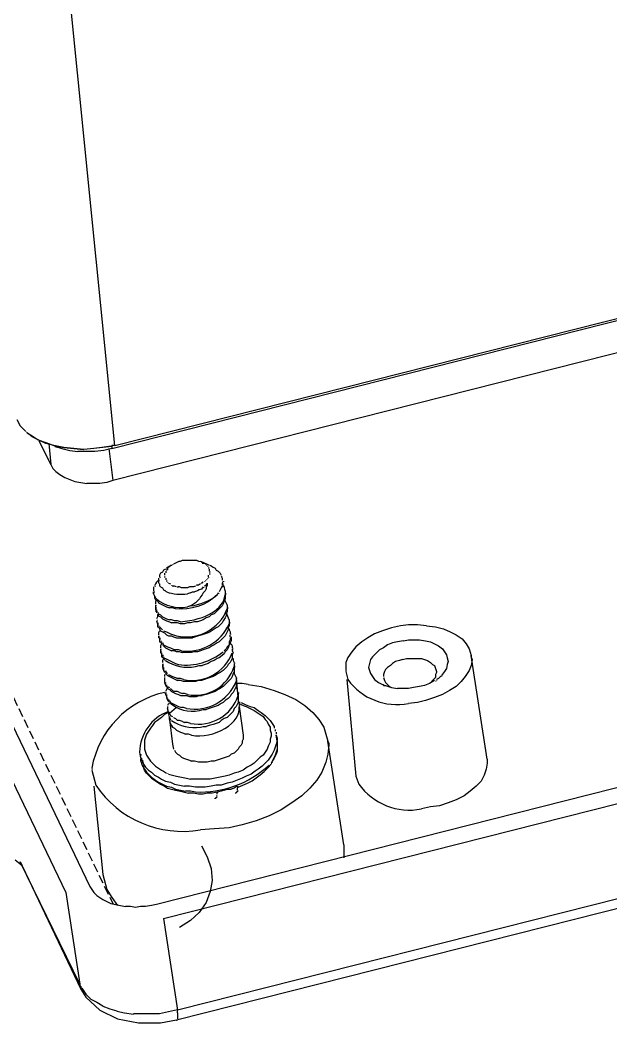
# Model space of a CAD drawing. Header units: millimetres. Extents: x 67 to 592, y -195 to 280.
# Drawn here: x 184.83 to 201.57, y -148.76 to -120.32 of the extents above; entities that cross this region are included whole.
import ezdxf

# ---------------------------------------------------------------- set-up
doc = ezdxf.new("R2010")
doc.units = ezdxf.units.MM
doc.linetypes.add('PDF_IMPORT', pattern=[1, 0.8, -0.2])
doc.layers.add('PDF_图层 1', color=7, linetype='Continuous', true_color=0x231f20)

msp = doc.modelspace()

# ---------------------------------------------------------------- linework, layer by layer
at = {"layer": 'PDF_图层 1', "color": 7, "lineweight": -3}
for points in [[(187.426, -132.477), (267.09, -112.271), (267.203, -112.271)], [(187.511, -132.392), (267.175, -112.215), (267.204, -112.186), (267.26, -112.186), (267.288, -112.158), (267.372, -112.158), (267.372, -112.13), (267.429, -112.13)], [(267.118, -113.202), (187.454, -133.379)], [(187.511, -132.392), (185.93, -116.532), (185.705, -116.589), (185.451, -116.617), (185.197, -116.645), (184.943, -116.645)], [(268.36, -125.196), (188.696, -145.401)], [(188.894, -145.796), (268.558, -125.619), (268.783, -128.272)], [(189.26, -148.674), (268.755, -128.554), (269.178, -128.413), (269.715, -128.102), (270.11, -127.707), (270.335, -127.256), (270.392, -126.804), (270.392, -126.748)], [(178.678, -127.933), (186.805, -144.893)], [(189.289, -148.392), (268.783, -128.272), (268.783, -128.356)], [(184.971, -131.969), (184.83, -131.827), (184.745, -131.658), (184.83, -131.827)], [(184.83, -131.828), (184.971, -131.969)], [(186.636, -132.505), (186.354, -132.477), (186.072, -132.448), (185.789, -132.392), (185.564, -132.335), (185.338, -132.223), (185.169, -132.138), (185.027, -132.025), (185.169, -132.11)], [(185.169, -132.11), (185.338, -132.223)], [(185.338, -132.223), (185.564, -132.307)], [(185.366, -132.251), (185.705, -132.928)], [(185.564, -132.307), (185.789, -132.392)], [(185.648, -132.335), (185.705, -132.928)], [(185.789, -132.392), (186.072, -132.448)], [(185.818, -132.42), (185.93, -132.448)], [(185.93, -132.448), (186.015, -132.477)], [(186.015, -132.477), (186.241, -132.533)], [(186.072, -132.448), (186.354, -132.477)], [(186.354, -132.477), (186.636, -132.505)], [(187.426, -132.477), (187.201, -132.533), (186.946, -132.561), (186.721, -132.561), (186.467, -132.561)], [(187.511, -132.391), (187.426, -132.391), (187.426, -132.42), (187.172, -132.448), (186.918, -132.477), (186.636, -132.505)], [(186.918, -132.477), (186.636, -132.505)], [(187.144, -132.448), (186.919, -132.477)], [(187.511, -132.391), (187.454, -132.391), (187.426, -132.391), (187.426, -132.42), (187.341, -132.42), (187.144, -132.448)], [(187.341, -132.477), (187.454, -133.38)], [(187.426, -132.392), (187.426, -132.477)], [(186.241, -132.533), (186.467, -132.561)], [(185.705, -132.928), (185.761, -133.041)], [(185.761, -133.041), (185.846, -133.126)], [(185.846, -133.126), (185.959, -133.21)], [(185.959, -133.21), (186.1, -133.295)], [(186.1, -133.295), (186.241, -133.351)], [(186.241, -133.351), (186.382, -133.408)], [(186.382, -133.408), (186.551, -133.436)], [(186.551, -133.436), (186.721, -133.464)], [(187.454, -133.38), (187.285, -133.436), (187.087, -133.464), (186.918, -133.464), (186.721, -133.464)], [(188.95, -135.891), (188.894, -135.919), (188.865, -135.976), (188.809, -136.004), (188.781, -136.06), (188.781, -136.116)], [(189.119, -135.778), (188.978, -135.863)], [(189.232, -135.722), (189.176, -135.75)], [(189.289, -135.694), (189.232, -135.722)], [(189.345, -135.665), (189.289, -135.694)], [(189.373, -135.665), (189.43, -135.637), (189.486, -135.637), (189.543, -135.637), (189.599, -135.637), (189.655, -135.637), (189.712, -135.637), (189.768, -135.637), (189.825, -135.637), (189.881, -135.665)], [(189.938, -135.665), (190.135, -135.75)], [(189.994, -135.722), (190.051, -135.722)], [(190.135, -135.75), (190.192, -135.778)], [(190.192, -135.891), (190.192, -135.948)], [(190.22, -135.778), (190.305, -135.835)], [(190.305, -135.835), (190.361, -135.863)], [(190.361, -135.863), (190.389, -135.919)], [(188.752, -136.145), (188.752, -136.202)], [(188.922, -136.004), (188.922, -136.061)], [(190.163, -136.061), (190.163, -136.117)], [(190.389, -135.919), (190.446, -135.948)], [(190.446, -135.948), (190.502, -136.004)], [(190.502, -136.004), (190.53, -136.061)], [(190.53, -136.089), (190.559, -136.145)], [(190.559, -136.145), (190.559, -136.202)], [(188.611, -136.399), (188.611, -136.456), (188.611, -136.512)], [(188.752, -136.202), (188.696, -136.258), (188.668, -136.314), (188.64, -136.37)], [(188.752, -136.23), (188.752, -136.286)], [(188.781, -136.314), (188.781, -136.371)], [(188.809, -136.399), (188.865, -136.427), (188.894, -136.484), (188.95, -136.512)], [(189.035, -136.286), (189.091, -136.314)], [(189.26, -136.399), (189.204, -136.371), (189.148, -136.371)], [(189.402, -136.427), (189.345, -136.399), (189.289, -136.399)], [(189.797, -136.371), (189.74, -136.399), (189.684, -136.399), (189.627, -136.399), (189.571, -136.427), (189.514, -136.427), (189.458, -136.427), (189.402, -136.427)], [(190.107, -136.343), (190.135, -136.286), (190.135, -136.343), (190.107, -136.399), (190.107, -136.455), (190.079, -136.512), (190.022, -136.568), (189.994, -136.625), (189.938, -136.681), (189.91, -136.738), (189.853, -136.794), (189.797, -136.851), (189.712, -136.907), (189.655, -136.935)], [(189.938, -136.314), (189.881, -136.343), (189.825, -136.343)], [(189.909, -136.484), (189.853, -136.512)], [(189.966, -136.456), (189.909, -136.484)], [(190.022, -136.258), (189.966, -136.286)], [(190.022, -136.399), (189.966, -136.456)], [(190.107, -136.343), (190.051, -136.371)], [(190.502, -136.484), (190.474, -136.54)], [(190.53, -136.427), (190.502, -136.484)], [(190.559, -136.371), (190.53, -136.427)], [(190.587, -136.23), (190.559, -136.286)], [(190.559, -136.286), (190.559, -136.343)], [(190.644, -136.512), (190.615, -136.371), (190.587, -136.371), (190.587, -136.314), (190.559, -136.314)], [(188.611, -136.597), (188.64, -136.653), (188.668, -136.709)], [(188.64, -136.653), (188.64, -136.71)], [(188.64, -136.71), (188.668, -136.766)], [(188.668, -136.766), (188.724, -136.794)], [(188.696, -136.766), (188.668, -136.822)], [(190.643, -136.512), (190.643, -136.568), (190.643, -136.625), (190.643, -136.681), (190.643, -136.737), (190.615, -136.794), (190.587, -136.879), (190.559, -136.935), (190.502, -136.991), (190.446, -137.048), (190.389, -137.105), (190.333, -137.161), (190.248, -137.189), (190.192, -137.245), (190.107, -137.274), (190.022, -137.33), (189.938, -137.359), (189.853, -137.387), (189.768, -137.387), (189.655, -137.415), (189.571, -137.415), (189.486, -137.443), (189.373, -137.443)], [(189.655, -136.568), (189.571, -136.597)], [(189.655, -136.568), (189.712, -136.54), (189.768, -136.54)], [(189.853, -136.512), (189.768, -136.54)], [(190.446, -136.568), (190.417, -136.625)], [(190.7, -136.907), (190.643, -136.794), (190.643, -136.738)], [(188.668, -136.822), (188.668, -136.879)], [(188.668, -136.907), (188.668, -136.964)], [(188.668, -136.964), (188.668, -137.02)], [(188.668, -137.02), (188.668, -137.048), (188.696, -137.048), (188.696, -137.076)], [(188.724, -136.794), (188.753, -136.851)], [(188.752, -136.851), (188.809, -136.879)], [(188.809, -136.879), (188.865, -136.907)], [(188.865, -136.907), (188.922, -136.935)], [(188.922, -136.935), (188.978, -136.964)], [(188.978, -136.964), (189.063, -136.992)], [(189.232, -137.02), (189.148, -136.992), (189.063, -136.992)], [(189.655, -136.935), (189.571, -136.964)], [(190.7, -136.907), (190.7, -136.964), (190.7, -137.02)], [(188.668, -137.076), (188.696, -137.105), (188.696, -137.133)], [(188.724, -137.246), (188.696, -137.302)], [(188.724, -137.161), (188.753, -137.218)], [(188.724, -137.189), (188.724, -137.246)], [(188.752, -137.161), (188.809, -137.189)], [(188.752, -137.218), (188.809, -137.246)], [(188.809, -137.189), (188.865, -137.246)], [(188.809, -137.246), (188.865, -137.302)], [(188.865, -137.246), (188.922, -137.274)], [(188.865, -137.302), (188.922, -137.33)], [(188.922, -137.274), (188.978, -137.302)], [(188.922, -137.33), (188.978, -137.359)], [(188.978, -137.302), (189.063, -137.33)], [(189.204, -137.359), (189.119, -137.33), (189.063, -137.33)], [(190.756, -137.33), (190.756, -137.387), (190.756, -137.443), (190.756, -137.5), (190.728, -137.556), (190.728, -137.612), (190.7, -137.669), (190.671, -137.725), (190.643, -137.782), (190.587, -137.838), (190.531, -137.895), (190.474, -137.951), (190.417, -137.979), (190.333, -138.036), (190.276, -138.064), (190.192, -138.121), (190.107, -138.149), (190.022, -138.177), (189.938, -138.205), (189.853, -138.233), (189.768, -138.233), (189.684, -138.261), (189.599, -138.261), (189.514, -138.261), (189.43, -138.261)], [(190.643, -137.274), (190.587, -137.359)], [(190.671, -137.218), (190.643, -137.274)], [(190.7, -137.105), (190.671, -137.161)], [(190.756, -137.33), (190.7, -137.189), (190.7, -137.161), (190.671, -137.161)], [(190.671, -137.161), (190.671, -137.218)], [(188.696, -137.359), (188.725, -137.443)], [(188.724, -137.415), (188.724, -137.472), (188.753, -137.472)], [(188.724, -137.472), (188.724, -137.528), (188.753, -137.528)], [(188.752, -137.528), (188.781, -137.584), (188.809, -137.641), (188.865, -137.669), (188.922, -137.697), (188.978, -137.753), (189.035, -137.782), (189.119, -137.782), (189.176, -137.81), (189.26, -137.838), (189.345, -137.838), (189.43, -137.838), (189.514, -137.838), (189.627, -137.838), (189.712, -137.838)], [(188.809, -137.556), (188.865, -137.613)], [(188.978, -137.359), (189.063, -137.387)], [(189.063, -137.387), (189.119, -137.415)], [(189.373, -137.443), (189.289, -137.415), (189.204, -137.415), (189.119, -137.415)], [(189.373, -137.387), (189.289, -137.359), (189.204, -137.359)], [(190.305, -137.613), (190.22, -137.669)], [(190.389, -137.556), (190.305, -137.613)], [(190.446, -137.528), (190.389, -137.556)], [(190.502, -137.472), (190.446, -137.528)], [(190.559, -137.415), (190.502, -137.472)], [(190.587, -137.359), (190.559, -137.415)], [(190.728, -137.556), (190.728, -137.584), (190.756, -137.584), (190.756, -137.613), (190.785, -137.669), (190.785, -137.725)], [(196.344, -137.5), (196.09, -137.472), (195.836, -137.472), (195.61, -137.5), (195.356, -137.556), (195.102, -137.64), (194.876, -137.725), (194.679, -137.838), (194.509, -137.951), (194.34, -138.092), (194.227, -138.233), (194.114, -138.402), (194.058, -138.543), (194.058, -138.713), (194.058, -138.77)], [(196.344, -137.5), (196.598, -137.528)], [(196.598, -137.528), (196.823, -137.584)], [(196.823, -137.584), (197.021, -137.669)], [(188.781, -137.641), (188.752, -137.697)], [(188.752, -137.697), (188.752, -137.754)], [(188.752, -137.782), (188.752, -137.838)], [(188.781, -137.838), (188.781, -137.895)], [(188.781, -137.895), (188.781, -137.951), (188.809, -137.951)], [(188.894, -137.641), (188.978, -137.669)], [(188.978, -137.669), (189.035, -137.697)], [(189.035, -137.697), (189.091, -137.725)], [(189.091, -137.725), (189.176, -137.754)], [(189.176, -137.754), (189.26, -137.782)], [(189.797, -137.81), (189.712, -137.838)], [(189.881, -137.782), (189.797, -137.81)], [(189.994, -137.754), (189.881, -137.782)], [(190.079, -137.725), (189.994, -137.754)], [(190.163, -137.697), (190.079, -137.725)], [(190.22, -137.669), (190.163, -137.697)], [(190.784, -137.838), (190.784, -137.895), (190.756, -137.951), (190.756, -138.036), (190.7, -138.092), (190.671, -138.149), (190.615, -138.205)], [(190.784, -137.81), (190.784, -137.754)], [(190.813, -137.81), (190.813, -137.867)], [(190.813, -137.867), (190.813, -137.923)], [(195.695, -137.923), (195.836, -137.895), (196.005, -137.895), (196.146, -137.895), (196.315, -137.923), (196.457, -137.951), (196.569, -138.008), (196.682, -138.064), (196.795, -138.149), (196.852, -138.233), (196.908, -138.318), (196.936, -138.403), (196.964, -138.515), (196.936, -138.6), (196.908, -138.713), (196.852, -138.798), (196.767, -138.911)], [(197.021, -137.669), (197.19, -137.754)], [(197.19, -137.754), (197.36, -137.867)], [(197.36, -137.867), (197.472, -138.008)], [(188.809, -137.951), (188.838, -138.008)], [(188.837, -138.008), (188.809, -138.064)], [(188.809, -138.064), (188.809, -138.121)], [(188.809, -138.149), (188.809, -138.205)], [(188.865, -137.979), (188.894, -138.036)], [(188.894, -138.036), (188.95, -138.064)], [(188.894, -138.064), (188.95, -138.121)], [(188.95, -138.064), (189.006, -138.092)], [(188.95, -138.121), (189.006, -138.149)], [(189.006, -138.092), (189.091, -138.121)], [(189.006, -138.149), (189.063, -138.177)], [(189.063, -138.177), (189.119, -138.205)], [(189.091, -138.121), (189.148, -138.149)], [(189.148, -138.149), (189.232, -138.177)], [(189.402, -138.205), (189.317, -138.177), (189.232, -138.177)], [(190.841, -138.149), (190.841, -138.205), (190.869, -138.262), (190.841, -138.318), (190.841, -138.374), (190.841, -138.43), (190.813, -138.487), (190.784, -138.544), (190.728, -138.6), (190.7, -138.657), (190.643, -138.713), (190.587, -138.769), (190.502, -138.826), (190.446, -138.854), (190.361, -138.911), (190.305, -138.939), (190.22, -138.967), (190.135, -138.995), (190.051, -139.023), (189.966, -139.052), (189.881, -139.052), (189.797, -139.08), (189.712, -139.08), (189.627, -139.08), (189.543, -139.08), (189.458, -139.08)], [(190.7, -138.177), (190.643, -138.233)], [(190.728, -138.121), (190.7, -138.177)], [(190.756, -138.036), (190.728, -138.121)], [(190.784, -137.979), (190.756, -138.036)], [(190.813, -137.923), (190.784, -137.979)], [(190.784, -137.979), (190.784, -138.008), (190.813, -138.008), (190.841, -138.064), (190.841, -138.12)], [(195.017, -138.177), (194.904, -138.29)], [(195.13, -138.121), (195.017, -138.177)], [(195.243, -138.036), (195.13, -138.121)], [(195.384, -137.979), (195.243, -138.036)], [(195.525, -137.951), (195.384, -137.979)], [(195.695, -137.923), (195.525, -137.951)], [(197.472, -138.008), (197.557, -138.149)], [(197.557, -138.149), (197.614, -138.346)], [(188.809, -138.205), (188.809, -138.262)], [(188.809, -138.262), (188.838, -138.262), (188.838, -138.318)], [(188.837, -138.318), (188.837, -138.375)], [(188.837, -138.375), (188.894, -138.403), (188.922, -138.459)], [(188.894, -138.431), (188.865, -138.487)], [(188.894, -138.403), (188.95, -138.431)], [(188.95, -138.431), (189.006, -138.459)], [(189.006, -138.459), (189.063, -138.487)], [(189.26, -138.233), (189.204, -138.205), (189.119, -138.205)], [(189.43, -138.262), (189.345, -138.233), (189.26, -138.233)], [(190.417, -138.431), (190.333, -138.487)], [(190.474, -138.403), (190.417, -138.431)], [(190.559, -138.346), (190.474, -138.403)], [(190.615, -138.29), (190.559, -138.346)], [(190.643, -138.233), (190.615, -138.29)], [(190.841, -138.402), (190.841, -138.431), (190.869, -138.431), (190.869, -138.487), (190.897, -138.543)], [(194.763, -138.459), (194.735, -138.572)], [(194.82, -138.375), (194.763, -138.459)], [(194.904, -138.29), (194.82, -138.375)], [(195.666, -138.459), (195.582, -138.487)], [(195.666, -138.459), (195.779, -138.431), (195.892, -138.431), (195.977, -138.431), (196.09, -138.431), (196.203, -138.431), (196.287, -138.459), (196.372, -138.487), (196.456, -138.543), (196.513, -138.6), (196.569, -138.629), (196.598, -138.713)], [(197.642, -138.459), (197.613, -138.628)], [(198.065, -141.281), (197.614, -138.346), (197.614, -138.403)], [(197.614, -138.403), (197.642, -138.459)], [(188.865, -138.487), (188.865, -138.544)], [(188.865, -138.6), (188.865, -138.657)], [(188.865, -138.657), (188.865, -138.685), (188.894, -138.685), (188.894, -138.713)], [(188.865, -138.713), (188.894, -138.713), (188.894, -138.77)], [(189.063, -138.487), (189.119, -138.516)], [(189.119, -138.516), (189.176, -138.544)], [(189.176, -138.544), (189.232, -138.572)], [(189.232, -138.572), (189.317, -138.6)], [(189.797, -138.657), (189.909, -138.629), (189.994, -138.629)], [(190.079, -138.6), (189.994, -138.629)], [(190.163, -138.572), (190.079, -138.6)], [(190.248, -138.516), (190.163, -138.572)], [(190.333, -138.487), (190.248, -138.516)], [(190.897, -138.572), (190.897, -138.629), (190.897, -138.685)], [(190.897, -138.685), (190.897, -138.741)], [(190.897, -138.741), (190.897, -138.798)], [(194.735, -138.572), (194.707, -138.684)], [(194.707, -138.685), (194.735, -138.77)], [(195.187, -138.741), (195.158, -138.798)], [(195.243, -138.685), (195.187, -138.741)], [(195.328, -138.629), (195.243, -138.685)], [(195.384, -138.572), (195.328, -138.629)], [(195.469, -138.516), (195.384, -138.572)], [(195.582, -138.487), (195.469, -138.516)], [(196.598, -138.713), (196.626, -138.798)], [(197.614, -138.629), (197.557, -138.77)], [(188.894, -138.77), (188.922, -138.826)], [(188.922, -138.883), (188.922, -138.939)], [(188.922, -138.967), (188.922, -139.024)], [(188.922, -139.024), (188.922, -139.08)], [(188.95, -138.798), (189.006, -138.854)], [(188.95, -138.854), (189.006, -138.911)], [(189.006, -138.911), (189.063, -138.939)], [(189.035, -138.883), (189.091, -138.911)], [(189.063, -138.939), (189.119, -138.967)], [(189.091, -138.911), (189.148, -138.939)], [(189.119, -138.967), (189.176, -138.995)], [(189.148, -138.939), (189.232, -138.967)], [(189.176, -138.995), (189.232, -139.024)], [(189.232, -138.967), (189.289, -138.995)], [(189.232, -139.024), (189.289, -139.052)], [(189.458, -139.024), (189.373, -138.995), (189.289, -138.995)], [(190.813, -138.995), (190.756, -139.052)], [(190.841, -138.939), (190.813, -138.995)], [(190.869, -138.854), (190.841, -138.939)], [(190.897, -138.798), (190.869, -138.854)], [(190.897, -138.798), (190.897, -138.854), (190.926, -138.911), (190.954, -138.967)], [(190.954, -138.967), (191.01, -139.644), (191.038, -139.701), (191.038, -139.757)], [(190.954, -139.024), (190.954, -139.08)], [(194.058, -138.798), (194.114, -139.023)], [(194.086, -139.024), (194.34, -141.76)], [(194.735, -138.77), (194.763, -138.854)], [(194.763, -138.854), (194.82, -138.939)], [(194.82, -138.939), (194.876, -139.024)], [(194.876, -139.024), (194.989, -139.108)], [(195.158, -138.798), (195.13, -138.883)], [(195.13, -138.883), (195.13, -138.939)], [(195.13, -138.967), (195.158, -139.052)], [(196.626, -138.826), (196.597, -138.883), (196.597, -138.967), (196.541, -139.024), (196.485, -139.08)], [(196.739, -138.939), (196.682, -138.995), (196.626, -139.024)], [(197.444, -138.939), (197.331, -139.08)], [(197.557, -138.77), (197.444, -138.938)], [(188.922, -139.08), (188.922, -139.108), (188.95, -139.108), (188.95, -139.136)], [(188.922, -139.136), (188.95, -139.165), (188.95, -139.193)], [(188.978, -139.306), (188.95, -139.362)], [(188.978, -139.221), (189.007, -139.278), (189.063, -139.306), (189.119, -139.362), (189.176, -139.39), (189.232, -139.419), (189.317, -139.446), (189.373, -139.475), (189.458, -139.475), (189.543, -139.475), (189.627, -139.503), (189.712, -139.503), (189.825, -139.503)], [(189.006, -139.249), (188.978, -139.306)], [(189.006, -139.221), (189.063, -139.249)], [(189.091, -139.278), (189.148, -139.334)], [(189.458, -139.08), (189.373, -139.052), (189.289, -139.052)], [(190.446, -139.306), (190.361, -139.362)], [(190.502, -139.278), (190.446, -139.306)], [(190.587, -139.221), (190.502, -139.278)], [(190.643, -139.165), (190.587, -139.221)], [(190.7, -139.108), (190.643, -139.165)], [(190.756, -139.052), (190.7, -139.108)], [(190.925, -139.278), (190.897, -139.334)], [(190.954, -139.221), (190.925, -139.278)], [(190.954, -139.136), (190.954, -139.136), (190.954, -139.221)], [(191.292, -139.165), (191.123, -139.136), (190.954, -139.136)], [(190.954, -139.221), (190.954, -139.249), (190.982, -139.306), (190.982, -139.362)], [(191.292, -139.165), (191.659, -139.221)], [(191.659, -139.221), (192.026, -139.334)], [(194.989, -139.108), (195.102, -139.165)], [(195.102, -139.165), (195.13, -139.165), (195.13, -139.193), (195.187, -139.193)], [(195.158, -139.052), (195.187, -139.108)], [(195.187, -139.108), (195.243, -139.165)], [(195.187, -139.193), (195.271, -139.221)], [(195.243, -139.165), (195.299, -139.221)], [(195.271, -139.221), (195.356, -139.249)], [(195.299, -139.221), (195.356, -139.249)], [(195.356, -139.249), (195.525, -139.278)], [(196.569, -139.052), (196.428, -139.136), (196.287, -139.193), (196.146, -139.221), (195.977, -139.249), (195.836, -139.277), (195.666, -139.277), (195.525, -139.277)], [(197.19, -139.221), (196.993, -139.334)], [(197.331, -139.08), (197.19, -139.221)], [(188.95, -139.39), (188.95, -139.447)], [(188.95, -139.447), (188.979, -139.503)], [(188.978, -139.503), (188.978, -139.532), (189.007, -139.532)], [(188.978, -139.56), (189.007, -139.588)], [(189.006, -139.588), (189.006, -139.616), (189.035, -139.616), (189.035, -139.644)], [(189.148, -139.334), (189.204, -139.362)], [(189.345, -139.39), (189.289, -139.362), (189.204, -139.362)], [(189.345, -139.39), (189.43, -139.419)], [(189.571, -139.447), (189.486, -139.419), (189.43, -139.419)], [(189.825, -139.503), (189.909, -139.475), (189.994, -139.475)], [(190.107, -139.447), (189.994, -139.475)], [(190.192, -139.419), (190.107, -139.447)], [(190.276, -139.39), (190.192, -139.419)], [(190.361, -139.362), (190.276, -139.39)], [(190.728, -139.56), (190.643, -139.616)], [(190.784, -139.503), (190.728, -139.56)], [(190.813, -139.447), (190.784, -139.503)], [(190.869, -139.39), (190.813, -139.447)], [(190.897, -139.334), (190.869, -139.39)], [(191.01, -139.39), (191.01, -139.475)], [(191.01, -139.532), (191.01, -139.588)], [(191.01, -139.588), (191.01, -139.673)], [(192.026, -139.334), (192.336, -139.446)], [(192.336, -139.447), (192.647, -139.588)], [(192.647, -139.588), (192.901, -139.757)], [(196.569, -139.532), (196.315, -139.616)], [(196.795, -139.447), (196.569, -139.532)], [(196.993, -139.334), (196.795, -139.446)], [(189.035, -139.701), (189.006, -139.757)], [(189.006, -139.786), (189.006, -139.842)], [(189.035, -139.954), (189.006, -139.842), (189.035, -140.011)], [(189.063, -139.616), (189.092, -139.673)], [(189.26, -139.814), (189.063, -139.983)], [(189.091, -139.673), (189.148, -139.701)], [(189.148, -139.701), (189.204, -139.729)], [(189.204, -139.729), (189.26, -139.757)], [(189.26, -139.757), (189.317, -139.786)], [(189.317, -139.786), (189.402, -139.814)], [(189.543, -139.842), (189.458, -139.814), (189.402, -139.814)], [(191.038, -139.701), (191.151, -139.757), (191.236, -139.786), (191.349, -139.842), (191.462, -139.898), (191.546, -139.955), (191.631, -140.011), (191.716, -140.067), (191.772, -140.152), (191.828, -140.209), (191.857, -140.293), (191.913, -140.378), (191.913, -140.463), (191.941, -140.547), (191.941, -140.632), (191.913, -140.717), (191.913, -140.801), (191.857, -140.914), (191.828, -140.999), (191.772, -141.083), (191.716, -141.168), (191.631, -141.224), (191.546, -141.309), (191.462, -141.394), (191.377, -141.45), (191.264, -141.507), (191.151, -141.592), (191.01, -141.648), (190.897, -141.676), (190.756, -141.732), (190.643, -141.761), (190.502, -141.789), (190.361, -141.817), (190.22, -141.846), (190.079, -141.846), (189.938, -141.846), (189.797, -141.846), (189.656, -141.846)], [(189.909, -139.898), (190.022, -139.87), (190.107, -139.87)], [(190.192, -139.842), (190.107, -139.87)], [(190.276, -139.814), (190.192, -139.842)], [(190.361, -139.786), (190.276, -139.814)], [(190.446, -139.757), (190.361, -139.786)], [(190.53, -139.701), (190.446, -139.757)], [(190.587, -139.673), (190.53, -139.701)], [(190.643, -139.616), (190.587, -139.673)], [(190.897, -139.842), (190.869, -139.927)], [(190.954, -139.786), (190.897, -139.842)], [(190.982, -139.729), (190.954, -139.786)], [(191.01, -139.673), (190.982, -139.729)], [(191.066, -139.673), (191.01, -139.673)], [(191.038, -139.786), (191.151, -140.603)], [(191.095, -139.673), (191.208, -139.729)], [(191.208, -139.729), (191.349, -139.786)], [(191.349, -139.786), (191.462, -139.814)], [(191.462, -139.814), (191.574, -139.898)], [(192.901, -139.757), (193.127, -139.955)], [(196.09, -139.673), (195.836, -139.701)], [(196.315, -139.616), (196.09, -139.673)], [(188.724, -140.181), (188.64, -140.237)], [(188.837, -140.096), (188.724, -140.181)], [(188.922, -140.011), (188.837, -140.096)], [(188.978, -139.983), (188.922, -140.011)], [(189.063, -139.983), (189.063, -139.955), (189.035, -139.955), (188.978, -139.983)], [(189.063, -139.983), (189.092, -140.04)], [(189.063, -140.152), (189.063, -140.096), (189.092, -140.152)], [(189.063, -140.152), (189.148, -140.858)], [(189.091, -140.04), (189.148, -140.068)], [(189.176, -140.096), (189.232, -140.124)], [(189.232, -140.124), (189.289, -140.181)], [(189.43, -140.209), (189.345, -140.181), (189.289, -140.181)], [(190.53, -140.181), (190.474, -140.237)], [(190.615, -140.124), (190.53, -140.181)], [(190.7, -140.096), (190.615, -140.124)], [(190.756, -140.04), (190.7, -140.096)], [(190.813, -139.983), (190.756, -140.04)], [(190.869, -139.927), (190.813, -139.983)], [(191.574, -139.898), (191.659, -139.955)], [(191.659, -139.955), (191.772, -140.04)], [(191.772, -140.04), (191.828, -140.096)], [(191.828, -140.096), (191.913, -140.181)], [(191.913, -140.181), (191.97, -140.265)], [(193.127, -139.955), (193.296, -140.152)], [(193.296, -140.152), (193.437, -140.378)], [(188.527, -140.406), (188.47, -140.491)], [(188.583, -140.322), (188.527, -140.406)], [(188.64, -140.237), (188.583, -140.322)], [(189.063, -140.209), (189.092, -140.265)], [(189.091, -140.265), (189.12, -140.322)], [(189.119, -140.322), (189.148, -140.378)], [(189.148, -140.378), (189.204, -140.406)], [(189.204, -140.406), (189.26, -140.463)], [(189.26, -140.463), (189.317, -140.491)], [(189.43, -140.209), (189.486, -140.237)], [(189.655, -140.265), (189.571, -140.237), (189.486, -140.237)], [(189.938, -140.378), (190.022, -140.35), (190.107, -140.35)], [(190.192, -140.322), (190.107, -140.35)], [(190.305, -140.294), (190.192, -140.322)], [(190.389, -140.265), (190.305, -140.294)], [(190.474, -140.237), (190.389, -140.265)], [(191.97, -140.265), (192.026, -140.35)], [(192.026, -140.35), (192.026, -140.406)], [(192.054, -140.435), (192.054, -140.491)], [(193.437, -140.378), (193.55, -140.773)], [(188.386, -140.66), (188.357, -140.745)], [(188.357, -140.745), (188.357, -140.83)], [(188.414, -140.576), (188.386, -140.66)], [(188.47, -140.491), (188.414, -140.576)], [(189.317, -140.491), (189.373, -140.519)], [(189.373, -140.519), (189.458, -140.547)], [(189.458, -140.547), (189.514, -140.576)], [(189.684, -140.604), (189.599, -140.576), (189.514, -140.576)], [(192.111, -140.773), (192.082, -140.604), (192.111, -140.689), (192.111, -140.745), (192.082, -140.858), (192.054, -140.943), (192.026, -141.027), (191.97, -141.14), (191.913, -141.224), (191.857, -141.309), (191.772, -141.394), (191.687, -141.478), (191.574, -141.563), (191.49, -141.619), (191.377, -141.705), (191.236, -141.761), (191.123, -141.817), (190.982, -141.873), (190.841, -141.93), (190.7, -141.958), (190.53, -142.015), (190.389, -142.015), (190.248, -142.043), (190.079, -142.071), (189.938, -142.071), (189.797, -142.071)], [(191.151, -140.604), (191.151, -140.66), (191.151, -140.716), (191.123, -140.773), (191.123, -140.829), (191.095, -140.886), (191.038, -140.943), (191.01, -140.999), (190.954, -141.055), (190.897, -141.112), (190.813, -141.14), (190.756, -141.197), (190.671, -141.224), (190.587, -141.253), (190.502, -141.281), (190.417, -141.309), (190.333, -141.338), (190.248, -141.338), (190.135, -141.366), (190.051, -141.366), (189.966, -141.366), (189.881, -141.366)], [(192.082, -140.519), (192.082, -140.576)], [(188.357, -140.83), (188.357, -140.914)], [(188.357, -140.914), (188.357, -140.999)], [(188.357, -140.999), (188.386, -141.084)], [(189.148, -140.858), (189.176, -140.999)], [(189.204, -141.027), (189.233, -141.083)], [(192.111, -140.773), (192.111, -140.914), (192.111, -140.999), (192.082, -141.083), (192.054, -141.168), (191.998, -141.281), (191.97, -141.337), (191.941, -141.394)], [(192.111, -140.773), (192.111, -140.858)], [(192.111, -140.858), (192.111, -140.943)], [(192.111, -140.943), (192.111, -141.055)], [(194.001, -143.708), (193.55, -140.773), (193.578, -140.83)], [(193.578, -140.886), (193.55, -141.14)], [(193.578, -140.83), (193.578, -140.886)], [(188.216, -141.084), (188.245, -141.252)], [(188.244, -141.14), (188.244, -141.197)], [(188.244, -141.225), (188.244, -141.253), (188.273, -141.253), (188.273, -141.309), (188.301, -141.309), (188.301, -141.337)], [(188.244, -141.281), (188.244, -141.338)], [(188.244, -141.309), (188.273, -141.394)], [(188.386, -141.084), (188.414, -141.168)], [(188.414, -141.168), (188.47, -141.253)], [(188.47, -141.253), (188.527, -141.338)], [(189.232, -141.084), (189.289, -141.14)], [(189.289, -141.14), (189.345, -141.168)], [(189.345, -141.168), (189.402, -141.225)], [(189.402, -141.225), (189.458, -141.253)], [(189.458, -141.253), (189.543, -141.281)], [(189.543, -141.281), (189.627, -141.309)], [(189.627, -141.309), (189.684, -141.338)], [(192.026, -141.253), (191.97, -141.338)], [(192.082, -141.14), (192.026, -141.252)], [(192.111, -141.055), (192.082, -141.14)], [(193.55, -141.14), (193.493, -141.365)], [(198.065, -141.281), (198.065, -141.338)], [(186.862, -141.592), (186.975, -142.014)], [(188.273, -141.366), (188.273, -141.422)], [(188.273, -141.394), (188.301, -141.479)], [(188.301, -141.338), (188.329, -141.422)], [(188.329, -141.422), (188.386, -141.507)], [(188.555, -141.817), (188.498, -141.761), (188.414, -141.676), (188.358, -141.592), (188.329, -141.507), (188.358, -141.563)], [(188.357, -141.563), (188.414, -141.648)], [(188.386, -141.507), (188.47, -141.592)], [(188.47, -141.592), (188.555, -141.648)], [(188.527, -141.338), (188.583, -141.394)], [(188.583, -141.394), (188.668, -141.479)], [(188.668, -141.479), (188.752, -141.535)], [(188.752, -141.535), (188.837, -141.592)], [(188.837, -141.592), (188.894, -141.62)], [(189.881, -141.366), (189.768, -141.338), (189.684, -141.338)], [(193.493, -141.366), (193.381, -141.648)], [(198.037, -141.563), (197.98, -141.732)], [(198.065, -141.394), (198.037, -141.563)], [(198.065, -141.338), (198.065, -141.394)], [(184.491, -141.648), (186.128, -145.063)], [(188.414, -141.648), (188.498, -141.733)], [(188.498, -141.733), (188.555, -141.789)], [(188.555, -141.648), (188.64, -141.733)], [(188.555, -141.789), (188.668, -141.874)], [(188.555, -141.817), (188.64, -141.874)], [(188.64, -141.733), (188.752, -141.789)], [(188.64, -141.874), (188.724, -141.93)], [(188.668, -141.874), (188.752, -141.93)], [(188.752, -141.789), (188.837, -141.846)], [(188.837, -141.846), (188.95, -141.902)], [(188.894, -141.62), (188.978, -141.676)], [(189.035, -141.705), (189.148, -141.733)], [(189.148, -141.733), (189.26, -141.761)], [(189.26, -141.761), (189.402, -141.789)], [(189.402, -141.789), (189.543, -141.817)], [(189.543, -141.817), (189.655, -141.846)], [(193.239, -141.874), (193.042, -142.099)], [(193.381, -141.648), (193.239, -141.873)], [(194.34, -141.761), (194.425, -141.986)], [(197.98, -141.733), (197.896, -141.902)], [(186.918, -142.043), (187.172, -144.555)], [(188.724, -141.93), (188.809, -141.987)], [(188.752, -141.93), (188.865, -141.987)], [(188.809, -141.987), (188.922, -142.043)], [(188.865, -141.987), (188.978, -142.043)], [(188.922, -142.043), (189.006, -142.1)], [(188.95, -141.902), (189.091, -141.93)], [(188.978, -142.043), (189.119, -142.071)], [(189.006, -142.1), (189.119, -142.128)], [(189.091, -141.93), (189.204, -141.987)], [(189.119, -142.071), (189.232, -142.128)], [(189.119, -142.128), (189.232, -142.156)], [(189.204, -141.987), (189.345, -142.015)], [(189.232, -142.128), (189.373, -142.156)], [(189.232, -142.156), (189.373, -142.184)], [(189.345, -142.015), (189.486, -142.043)], [(189.373, -142.156), (189.514, -142.184)], [(189.797, -142.071), (189.627, -142.043), (189.486, -142.043)], [(190.615, -142.156), (190.53, -142.184)], [(190.615, -142.156), (190.7, -142.128), (190.813, -142.128)], [(190.897, -142.1), (190.813, -142.128)], [(190.982, -142.043), (190.897, -142.1)], [(190.982, -142.071), (191.01, -142.071)], [(190.982, -142.1), (190.982, -142.156)], [(193.042, -142.1), (192.816, -142.325)], [(197.755, -142.043), (197.585, -142.184)], [(197.896, -141.902), (197.755, -142.043)], [(189.373, -142.184), (189.486, -142.212)], [(189.486, -142.212), (189.599, -142.241)], [(189.797, -142.212), (189.655, -142.184), (189.514, -142.184)], [(189.881, -142.269), (189.74, -142.241), (189.599, -142.241)], [(190.417, -142.269), (190.417, -142.212), (190.276, -142.241), (190.135, -142.241), (190.022, -142.269), (189.881, -142.269)], [(190.53, -142.184), (190.417, -142.212)], [(192.816, -142.325), (192.534, -142.523)], [(197.19, -142.438), (196.964, -142.523)], [(197.416, -142.325), (197.19, -142.438)], [(197.585, -142.184), (197.416, -142.325)], [(192.224, -142.72), (191.885, -142.889)], [(192.534, -142.523), (192.224, -142.72)], [(196.457, -142.636), (196.203, -142.692)], [(196.71, -142.608), (196.457, -142.636)], [(196.964, -142.523), (196.71, -142.608)], [(191.885, -142.89), (191.518, -143.031)], [(190.333, -143.257), (189.938, -143.285)], [(190.756, -143.228), (190.333, -143.257)], [(191.123, -143.144), (190.756, -143.228)], [(191.518, -143.031), (191.123, -143.143)], [(189.966, -143.736), (190.135, -144.046)], [(194.001, -143.708), (194.001, -143.764)], [(194.001, -143.765), (194.001, -143.821)], [(194.001, -143.821), (194.001, -143.933)], [(184.689, -144.131), (184.83, -144.244), (184.886, -144.3)], [(190.135, -144.047), (190.248, -144.385)], [(194.001, -143.934), (194.001, -144.075)], [(186.524, -147.659), (184.83, -144.188), (184.886, -144.3)], [(184.886, -144.301), (186.551, -147.799)], [(190.248, -144.385), (190.277, -144.724)], [(187.172, -144.555), (187.285, -144.977)], [(190.276, -144.724), (190.22, -145.034)], [(186.805, -144.893), (186.862, -144.978)], [(186.862, -144.978), (186.918, -145.063)], [(187.285, -144.978), (187.426, -145.203), (187.595, -145.43)], [(186.128, -145.063), (186.523, -147.659)], [(186.918, -145.063), (187.003, -145.147)], [(187.003, -145.147), (187.088, -145.203)], [(187.087, -145.204), (187.172, -145.26)], [(187.172, -145.26), (187.285, -145.316)], [(190.22, -145.034), (190.107, -145.344)], [(187.285, -145.317), (187.398, -145.373)], [(187.398, -145.373), (187.539, -145.401)], [(187.539, -145.401), (187.68, -145.43)], [(187.68, -145.43), (187.821, -145.458)], [(188.103, -145.486), (187.962, -145.458), (187.821, -145.458)], [(188.696, -145.401), (188.555, -145.43), (188.386, -145.457), (188.244, -145.457), (188.103, -145.486)], [(190.107, -145.345), (189.909, -145.627)], [(188.894, -145.796), (189.289, -148.393)], [(189.655, -145.853), (189.345, -146.05)], [(189.909, -145.627), (189.655, -145.852)], [(186.552, -147.8), (186.523, -147.658), (186.523, -147.715), (186.552, -147.715), (186.552, -147.771), (186.58, -147.771)], [(186.551, -147.8), (186.692, -148.025), (187.088, -148.393), (187.595, -148.647), (188.188, -148.759), (188.809, -148.759), (189.26, -148.674)], [(186.58, -147.772), (186.636, -147.856)], [(186.636, -147.856), (186.692, -147.941)], [(186.692, -147.941), (186.833, -148.082)], [(186.833, -148.082), (187.003, -148.167)], [(187.003, -148.166), (187.172, -148.279)], [(187.172, -148.28), (187.37, -148.364)], [(187.37, -148.364), (187.567, -148.42)], [(187.567, -148.421), (187.793, -148.477)], [(189.289, -148.477), (189.289, -148.392), (189.035, -148.449), (188.781, -148.505), (188.527, -148.505), (188.273, -148.505), (188.047, -148.505)], [(187.793, -148.477), (188.047, -148.506)], [(189.289, -148.477), (189.289, -148.59)], [(189.289, -148.59), (189.289, -148.646)]]:
    msp.add_lwpolyline(points, dxfattribs=at)
at = {"layer": 'PDF_图层 1', "color": 7, "linetype": 'PDF_IMPORT', "lineweight": -3, "ltscale": 0.311609}
msp.add_lwpolyline([(178.734, -127.256), (187.454, -145.373)], dxfattribs=at)
at = {"layer": 'PDF_图层 1', "color": 7, "lineweight": -3}
for points in [[(188.611, -136.597), (188.611, -136.54)], [(189.063, -140.096), (189.063, -140.068)], [(188.329, -141.507), (188.301, -141.479), (188.329, -141.479)]]:
    msp.add_lwpolyline(points, close=True, dxfattribs=at)
for points in [[(189.655, -136.935, 0.134539), (190.417, -136.625, -0.21606), (189.232, -137.02)], [(189.26, -137.782, 0.374114), (190.7, -137.02), (190.7, -137.105)], [(189.543, -139.842, 0.352752), (190.954, -139.08), (190.954, -139.136)], [(189.655, -140.265, 0.380727), (191.01, -139.475), (191.01, -139.532)]]:
    msp.add_lwpolyline(points, format="xyb", dxfattribs=at)
for centre, radius, start, end in [((189.374, -135.919), 1.062, 230.3706, 280.6739), ((189.402, -135.235), 1.372, 252.0309, 277.0885), ((189.571, -136.921), 1.295, 262.481, 336.2345), ((189.517, -136.912), 1.7, 263.2311, 308.9958), ((189.707, -137.84), 1.21, 258.115, 339.5963), ((189.585, -137.513), 1.163, 236.8948, 280.4976), ((189.786, -138.299), 1.168, 259.4032, 342.1651), ((195.509, -138.005), 1.727, 216.1568, 280.9167), ((189.507, -142.014), 2.688, 102.5724, 169.7471), ((189.706, -138.958), 0.962, 228.0063, 282.1903), ((189.481, -141.11), 1.265, 110.6491, 178.8061), ((189.785, -139.218), 1.17, 235.3508, 277.5083), ((189.923, -139.313), 2.901, 267.5201, 312.5559), ((190.371, -140.162), 2.013, 288.5176, 321.2602), ((189.429, -140.379), 2.949, 213.6711, 279.9318), ((195.862, -140.957), 1.768, 215.6145, 281.0967)]:
    msp.add_arc(centre, radius, start, end, dxfattribs=at)
for centre, major_axis, ratio, start_param, end_param in [((186.969, -135.479), (-3.647, 1.254), 0.401092, 2.41926, 3.213183), ((190.085, -139.978), (0.945, 0.231), 0.632411, 4.125705, 6.218493)]:
    msp.add_ellipse(centre, major_axis=major_axis, ratio=ratio, start_param=start_param, end_param=end_param, dxfattribs=at)
at = {"layer": 'PDF_图层 1', "color": 7, "lineweight": -3, "transparency": 33554559}
for points in [[(184.971, -131.969), (184.971, -131.997), (185, -131.969), (185, -131.997)], [(184.999, -131.997), (184.999, -132.025), (185.028, -131.997), (185.028, -132.025)], [(184.999, -131.997), (184.999, -132.025), (185.028, -131.997), (185.028, -132.025)], [(185.028, -132.025), (185.028, -132.053), (185.056, -132.025), (185.056, -132.053)], [(188.978, -135.863), (188.978, -135.892), (189.006, -135.863), (189.006, -135.892)], [(188.978, -135.891), (188.978, -135.948), (189.006, -135.891), (189.006, -135.948)], [(189.006, -135.863), (189.006, -135.919), (189.035, -135.863), (189.035, -135.919)], [(189.035, -135.835), (189.035, -135.863), (189.063, -135.835), (189.063, -135.863)], [(189.063, -135.806), (189.063, -135.835), (189.092, -135.806), (189.092, -135.835)], [(189.091, -135.778), (189.091, -135.806), (189.148, -135.778), (189.148, -135.806)], [(189.119, -135.778), (189.119, -135.806), (189.148, -135.778), (189.148, -135.806)], [(189.148, -135.75), (189.148, -135.778), (189.176, -135.75), (189.176, -135.778)], [(189.345, -135.665), (189.345, -135.694), (189.373, -135.665), (189.373, -135.694)], [(189.881, -135.665), (189.881, -135.694), (189.938, -135.665), (189.938, -135.694)], [(189.91, -135.665), (189.91, -135.694), (189.938, -135.665), (189.938, -135.694)], [(189.938, -135.665), (189.938, -135.694), (189.966, -135.665), (189.966, -135.694)], [(189.966, -135.694), (189.966, -135.722), (189.995, -135.694), (189.995, -135.722)], [(190.051, -135.722), (190.051, -135.75), (190.079, -135.722), (190.079, -135.75)], [(190.079, -135.75), (190.079, -135.778), (190.108, -135.75), (190.108, -135.778)], [(190.107, -135.778), (190.107, -135.806), (190.135, -135.778), (190.135, -135.806)], [(190.135, -135.806), (190.135, -135.835), (190.163, -135.806), (190.163, -135.835)], [(190.163, -135.835), (190.163, -135.863), (190.192, -135.835), (190.192, -135.863)], [(190.163, -135.863), (190.163, -135.892), (190.192, -135.863), (190.192, -135.892)], [(190.22, -135.778), (190.22, -135.806), (190.249, -135.778), (190.249, -135.806)], [(188.781, -136.117), (188.781, -136.146), (188.809, -136.117), (188.809, -136.146)], [(188.922, -136.004), (188.922, -136.032), (188.95, -136.004), (188.95, -136.032)], [(188.922, -136.089), (188.922, -136.145), (188.95, -136.089), (188.95, -136.145)], [(188.95, -135.948), (188.95, -136.004), (188.979, -135.948), (188.979, -136.004)], [(188.95, -136.145), (188.95, -136.201), (188.979, -136.145), (188.979, -136.201)], [(190.107, -136.173), (190.107, -136.202), (190.135, -136.173), (190.135, -136.202)], [(190.135, -136.145), (190.135, -136.173), (190.163, -136.145), (190.163, -136.173)], [(190.163, -136.117), (190.163, -136.146), (190.192, -136.117), (190.192, -136.146)], [(190.192, -135.948), (190.192, -136.06), (190.22, -135.948), (190.22, -136.06)], [(190.53, -136.089), (190.53, -136.117), (190.559, -136.089), (190.559, -136.117)], [(188.64, -136.371), (188.64, -136.4), (188.668, -136.371), (188.668, -136.4)], [(188.753, -136.201), (188.753, -136.23), (188.781, -136.201), (188.781, -136.23)], [(188.753, -136.201), (188.753, -136.23), (188.781, -136.201), (188.781, -136.23)], [(188.753, -136.201), (188.753, -136.23), (188.781, -136.201), (188.781, -136.23)], [(188.753, -136.286), (188.753, -136.315), (188.781, -136.286), (188.781, -136.315)], [(188.781, -136.371), (188.781, -136.4), (188.809, -136.371), (188.809, -136.4)], [(188.978, -136.201), (188.978, -136.258), (189.006, -136.201), (189.006, -136.258)], [(189.006, -136.258), (189.006, -136.286), (189.035, -136.258), (189.035, -136.286)], [(189.035, -136.286), (189.035, -136.315), (189.063, -136.286), (189.063, -136.315)], [(189.119, -136.343), (189.119, -136.371), (189.148, -136.343), (189.148, -136.371)], [(189.148, -136.371), (189.148, -136.4), (189.176, -136.371), (189.176, -136.4)], [(189.289, -136.399), (189.289, -136.427), (189.317, -136.399), (189.317, -136.427)], [(189.825, -136.343), (189.825, -136.371), (189.854, -136.343), (189.854, -136.371)], [(189.966, -136.286), (189.966, -136.315), (189.995, -136.286), (189.995, -136.315)], [(190.022, -136.399), (190.022, -136.427), (190.051, -136.399), (190.051, -136.427)], [(190.051, -136.23), (190.051, -136.258), (190.079, -136.23), (190.079, -136.258)], [(190.079, -136.201), (190.079, -136.23), (190.108, -136.201), (190.108, -136.23)], [(190.559, -136.371), (190.559, -136.4), (190.587, -136.371), (190.587, -136.4)], [(190.587, -136.23), (190.587, -136.258), (190.615, -136.23), (190.615, -136.258)], [(188.611, -136.512), (188.611, -136.568), (188.64, -136.512), (188.64, -136.568)], [(188.611, -136.625), (188.611, -136.653), (188.64, -136.625), (188.64, -136.653)], [(188.64, -136.653), (188.64, -136.681), (188.668, -136.653), (188.668, -136.681)], [(188.668, -136.709), (188.668, -136.738), (188.697, -136.709), (188.697, -136.738)], [(188.95, -136.512), (188.95, -136.54), (188.979, -136.512), (188.979, -136.54)], [(190.446, -136.568), (190.446, -136.597), (190.474, -136.568), (190.474, -136.597)], [(190.643, -136.568), (190.643, -136.625), (190.671, -136.568), (190.671, -136.625)], [(188.668, -136.907), (188.668, -136.935), (188.697, -136.907), (188.697, -136.935)], [(188.668, -136.963), (188.668, -137.048), (188.697, -136.963), (188.697, -137.048)], [(188.668, -136.963), (188.668, -136.992), (188.697, -136.963), (188.697, -136.992)], [(188.668, -137.02), (188.668, -137.049), (188.697, -137.02), (188.697, -137.049)], [(188.668, -137.02), (188.668, -137.076), (188.697, -137.02), (188.697, -137.076)], [(188.668, -137.048), (188.668, -137.076), (188.697, -137.048), (188.697, -137.076)], [(190.7, -136.963), (190.7, -137.019), (190.728, -136.963), (190.728, -137.019)], [(188.696, -137.076), (188.696, -137.105), (188.724, -137.076), (188.724, -137.105)], [(188.696, -137.33), (188.696, -137.387), (188.724, -137.33), (188.724, -137.387)], [(188.724, -137.105), (188.724, -137.161), (188.753, -137.105), (188.753, -137.161)], [(188.724, -137.161), (188.724, -137.189), (188.753, -137.161), (188.753, -137.189)], [(188.724, -137.189), (188.724, -137.217), (188.753, -137.189), (188.753, -137.217)], [(188.724, -137.189), (188.724, -137.217), (188.753, -137.189), (188.753, -137.217)], [(188.753, -137.161), (188.753, -137.189), (188.781, -137.161), (188.781, -137.189)], [(188.696, -137.387), (188.696, -137.415), (188.724, -137.387), (188.724, -137.415)], [(188.696, -137.387), (188.696, -137.415), (188.724, -137.387), (188.724, -137.415)], [(188.724, -137.415), (188.724, -137.443), (188.753, -137.415), (188.753, -137.443)], [(188.724, -137.415), (188.724, -137.443), (188.753, -137.415), (188.753, -137.443)], [(188.724, -137.443), (188.724, -137.472), (188.753, -137.443), (188.753, -137.472)], [(188.724, -137.443), (188.724, -137.472), (188.753, -137.443), (188.753, -137.472)], [(188.724, -137.443), (188.724, -137.5), (188.753, -137.443), (188.753, -137.5)], [(188.753, -137.5), (188.753, -137.528), (188.781, -137.5), (188.781, -137.528)], [(188.781, -137.528), (188.781, -137.557), (188.809, -137.528), (188.809, -137.557)], [(188.781, -137.556), (188.781, -137.584), (188.837, -137.556), (188.837, -137.584)], [(188.781, -137.612), (188.781, -137.669), (188.809, -137.612), (188.809, -137.669)], [(188.781, -137.612), (188.781, -137.641), (188.809, -137.612), (188.809, -137.641)], [(190.756, -137.387), (190.756, -137.443), (190.784, -137.387), (190.784, -137.443)], [(188.753, -137.782), (188.753, -137.81), (188.781, -137.782), (188.781, -137.81)], [(188.753, -137.782), (188.753, -137.838), (188.781, -137.782), (188.781, -137.838)], [(188.753, -137.81), (188.753, -137.838), (188.781, -137.81), (188.781, -137.838)], [(188.753, -137.838), (188.753, -137.867), (188.781, -137.838), (188.781, -137.867)], [(188.753, -137.838), (188.753, -137.867), (188.781, -137.838), (188.781, -137.867)], [(188.781, -137.838), (188.781, -137.867), (188.809, -137.838), (188.809, -137.867)], [(188.781, -137.866), (188.781, -137.895), (188.809, -137.866), (188.809, -137.895)], [(188.781, -137.866), (188.781, -137.895), (188.809, -137.866), (188.809, -137.895)], [(188.894, -137.641), (188.894, -137.669), (188.922, -137.641), (188.922, -137.669)], [(190.784, -137.725), (190.784, -137.754), (190.813, -137.725), (190.813, -137.754)], [(190.784, -137.725), (190.784, -137.754), (190.813, -137.725), (190.813, -137.754)], [(190.784, -137.81), (190.784, -137.838), (190.813, -137.81), (190.813, -137.838)], [(190.784, -137.81), (190.784, -137.838), (190.813, -137.81), (190.813, -137.838)], [(188.809, -137.923), (188.809, -137.951), (188.838, -137.923), (188.838, -137.951)], [(188.809, -137.923), (188.809, -137.951), (188.838, -137.923), (188.838, -137.951)], [(188.809, -138.149), (188.809, -138.177), (188.838, -138.149), (188.838, -138.177)], [(188.837, -137.951), (188.837, -137.979), (188.865, -137.951), (188.865, -137.979)], [(188.837, -138.008), (188.837, -138.036), (188.865, -138.008), (188.865, -138.036)], [(188.837, -138.008), (188.837, -138.036), (188.865, -138.008), (188.865, -138.036)], [(188.865, -137.979), (188.865, -138.008), (188.894, -137.979), (188.894, -138.008)], [(188.865, -138.036), (188.865, -138.064), (188.894, -138.036), (188.894, -138.064)], [(188.894, -138.064), (188.894, -138.092), (188.922, -138.064), (188.922, -138.092)], [(190.841, -138.12), (190.841, -138.177), (190.869, -138.12), (190.869, -138.177)], [(188.809, -138.205), (188.809, -138.29), (188.838, -138.205), (188.838, -138.29)], [(188.809, -138.205), (188.809, -138.233), (188.838, -138.205), (188.838, -138.233)], [(188.809, -138.262), (188.809, -138.29), (188.838, -138.262), (188.838, -138.29)], [(188.809, -138.262), (188.809, -138.29), (188.838, -138.262), (188.838, -138.29)], [(188.809, -138.262), (188.809, -138.29), (188.838, -138.262), (188.838, -138.29)], [(188.837, -138.29), (188.837, -138.318), (188.865, -138.29), (188.865, -138.318)], [(188.865, -138.318), (188.865, -138.374), (188.894, -138.318), (188.894, -138.374)], [(188.894, -138.374), (188.894, -138.43), (188.922, -138.374), (188.922, -138.43)], [(188.894, -138.431), (188.894, -138.46), (188.922, -138.431), (188.922, -138.46)], [(188.894, -138.431), (188.894, -138.46), (188.922, -138.431), (188.922, -138.46)], [(188.922, -138.459), (188.922, -138.487), (188.95, -138.459), (188.95, -138.487)], [(190.615, -138.205), (190.615, -138.233), (190.644, -138.205), (190.644, -138.233)], [(190.841, -138.205), (190.841, -138.262), (190.869, -138.205), (190.869, -138.262)], [(188.865, -138.572), (188.865, -138.628), (188.894, -138.572), (188.894, -138.628)], [(188.865, -138.628), (188.865, -138.685), (188.894, -138.628), (188.894, -138.685)], [(188.865, -138.628), (188.865, -138.657), (188.894, -138.628), (188.894, -138.657)], [(188.865, -138.657), (188.865, -138.685), (188.894, -138.657), (188.894, -138.685)], [(188.865, -138.685), (188.865, -138.741), (188.894, -138.685), (188.894, -138.741)], [(188.865, -138.685), (188.865, -138.714), (188.894, -138.685), (188.894, -138.714)], [(188.865, -138.713), (188.865, -138.741), (188.894, -138.713), (188.894, -138.741)], [(188.894, -138.741), (188.894, -138.77), (188.922, -138.741), (188.922, -138.77)], [(190.897, -138.544), (190.897, -138.572), (190.925, -138.544), (190.925, -138.572)], [(190.897, -138.544), (190.897, -138.572), (190.925, -138.544), (190.925, -138.572)], [(190.897, -138.628), (190.897, -138.685), (190.925, -138.628), (190.925, -138.685)], [(188.922, -138.769), (188.922, -138.798), (188.95, -138.769), (188.95, -138.798)], [(188.922, -138.882), (188.922, -138.911), (188.95, -138.882), (188.95, -138.911)], [(188.922, -138.967), (188.922, -138.995), (188.95, -138.967), (188.95, -138.995)], [(188.922, -139.023), (188.922, -139.108), (188.95, -139.023), (188.95, -139.108)], [(188.922, -139.023), (188.922, -139.052), (188.95, -139.023), (188.95, -139.052)], [(188.95, -138.769), (188.95, -138.826), (188.979, -138.769), (188.979, -138.826)], [(188.95, -138.826), (188.95, -138.882), (188.979, -138.826), (188.979, -138.882)], [(188.95, -138.854), (188.95, -138.883), (188.979, -138.854), (188.979, -138.883)], [(189.035, -138.882), (189.035, -138.911), (189.063, -138.882), (189.063, -138.911)], [(190.954, -138.967), (190.954, -138.995), (190.982, -138.967), (190.982, -138.995)], [(190.954, -138.967), (190.954, -138.995), (190.982, -138.967), (190.982, -138.995)], [(190.954, -139.023), (190.954, -139.08), (190.982, -139.023), (190.982, -139.08)], [(194.058, -138.769), (194.058, -138.798), (194.087, -138.769), (194.087, -138.798)], [(195.13, -138.967), (195.13, -138.995), (195.158, -138.967), (195.158, -138.995)], [(195.13, -138.967), (195.13, -138.995), (195.158, -138.967), (195.158, -138.995)], [(196.626, -138.798), (196.626, -138.826), (196.654, -138.798), (196.654, -138.826)], [(196.626, -138.798), (196.626, -138.826), (196.654, -138.798), (196.654, -138.826)], [(196.626, -139.023), (196.626, -139.052), (196.654, -139.023), (196.654, -139.052)], [(196.739, -138.911), (196.739, -138.939), (196.795, -138.911), (196.795, -138.939)], [(188.922, -139.08), (188.922, -139.108), (188.95, -139.08), (188.95, -139.108)], [(188.922, -139.08), (188.922, -139.108), (188.95, -139.08), (188.95, -139.108)], [(188.922, -139.08), (188.922, -139.136), (188.95, -139.08), (188.95, -139.136)], [(188.95, -139.165), (188.95, -139.193), (188.979, -139.165), (188.979, -139.193)], [(188.95, -139.193), (188.95, -139.221), (188.979, -139.193), (188.979, -139.221)], [(188.978, -139.165), (188.978, -139.221), (189.006, -139.165), (189.006, -139.221)], [(189.006, -139.221), (189.006, -139.249), (189.035, -139.221), (189.035, -139.249)], [(189.006, -139.249), (189.006, -139.278), (189.035, -139.249), (189.035, -139.278)], [(189.006, -139.249), (189.006, -139.278), (189.035, -139.249), (189.035, -139.278)], [(189.091, -139.277), (189.091, -139.306), (189.119, -139.277), (189.119, -139.306)], [(195.243, -139.165), (195.243, -139.193), (195.271, -139.165), (195.271, -139.193)], [(195.243, -139.165), (195.243, -139.193), (195.271, -139.165), (195.271, -139.193)], [(196.598, -139.052), (196.598, -139.08), (196.626, -139.052), (196.626, -139.08)], [(188.922, -139.39), (188.922, -139.419), (188.978, -139.39), (188.978, -139.419)], [(188.95, -139.39), (188.95, -139.419), (188.979, -139.39), (188.979, -139.419)], [(188.95, -139.447), (188.95, -139.475), (188.979, -139.447), (188.979, -139.475)], [(188.978, -139.447), (188.978, -139.532), (189.006, -139.447), (189.006, -139.532)], [(188.978, -139.503), (188.978, -139.532), (189.006, -139.503), (189.006, -139.532)], [(188.978, -139.503), (188.978, -139.532), (189.006, -139.503), (189.006, -139.532)], [(188.978, -139.503), (188.978, -139.56), (189.006, -139.503), (189.006, -139.56)], [(189.006, -139.56), (189.006, -139.588), (189.035, -139.56), (189.035, -139.588)], [(189.035, -139.588), (189.035, -139.616), (189.063, -139.588), (189.063, -139.616)], [(190.982, -139.362), (190.982, -139.39), (191.011, -139.362), (191.011, -139.39)], [(191.01, -139.39), (191.01, -139.419), (191.038, -139.39), (191.038, -139.419)], [(189.006, -139.785), (189.006, -139.814), (189.035, -139.785), (189.035, -139.814)], [(189.035, -139.616), (189.035, -139.644), (189.091, -139.616), (189.091, -139.644)], [(189.035, -139.644), (189.035, -139.673), (189.063, -139.644), (189.063, -139.673)], [(189.035, -139.701), (189.035, -139.729), (189.063, -139.701), (189.063, -139.729)], [(191.038, -139.757), (191.038, -139.786), (191.067, -139.757), (191.067, -139.786)], [(191.038, -139.757), (191.038, -139.786), (191.067, -139.757), (191.067, -139.786)], [(191.095, -139.673), (191.095, -139.701), (191.123, -139.673), (191.123, -139.701)], [(189.035, -140.011), (189.035, -140.039), (189.063, -140.011), (189.063, -140.039)], [(189.035, -140.011), (189.035, -140.039), (189.063, -140.011), (189.063, -140.039)], [(189.035, -140.011), (189.035, -140.068), (189.063, -140.011), (189.063, -140.068)], [(189.063, -140.152), (189.063, -140.237), (189.092, -140.152), (189.092, -140.237)], [(189.091, -140.152), (189.091, -140.181), (189.119, -140.152), (189.119, -140.181)], [(189.176, -140.096), (189.176, -140.125), (189.204, -140.096), (189.204, -140.125)], [(192.054, -140.434), (192.054, -140.463), (192.082, -140.434), (192.082, -140.463)], [(192.082, -140.519), (192.082, -140.548), (192.111, -140.519), (192.111, -140.548)], [(192.082, -140.604), (192.082, -140.632), (192.111, -140.604), (192.111, -140.632)], [(189.204, -141.027), (189.204, -141.055), (189.233, -141.027), (189.233, -141.055)], [(188.216, -141.112), (188.216, -141.14), (188.245, -141.112), (188.245, -141.14)], [(188.245, -141.14), (188.245, -141.168), (188.273, -141.14), (188.273, -141.168)], [(188.245, -141.225), (188.245, -141.253), (188.273, -141.225), (188.273, -141.253)], [(188.245, -141.253), (188.245, -141.282), (188.273, -141.253), (188.273, -141.282)], [(188.245, -141.281), (188.245, -141.337), (188.273, -141.281), (188.273, -141.337)], [(186.862, -141.535), (186.862, -141.591), (186.89, -141.535), (186.89, -141.591)], [(188.245, -141.337), (188.245, -141.366), (188.273, -141.337), (188.273, -141.366)], [(188.273, -141.422), (188.273, -141.45), (188.301, -141.422), (188.301, -141.45)], [(188.301, -141.45), (188.301, -141.479), (188.33, -141.45), (188.33, -141.479)], [(191.913, -141.422), (191.913, -141.45), (191.941, -141.422), (191.941, -141.45)], [(191.941, -141.394), (191.941, -141.422), (191.97, -141.394), (191.97, -141.422)], [(191.941, -141.394), (191.941, -141.422), (191.97, -141.394), (191.97, -141.422)], [(191.941, -141.394), (191.941, -141.422), (191.97, -141.394), (191.97, -141.422)], [(191.941, -141.394), (191.941, -141.422), (191.97, -141.394), (191.97, -141.422)], [(191.941, -141.394), (191.941, -141.422), (191.97, -141.394), (191.97, -141.422)], [(191.97, -141.366), (191.97, -141.394), (191.998, -141.366), (191.998, -141.394)], [(188.555, -141.817), (188.555, -141.846), (188.584, -141.817), (188.584, -141.846)], [(188.555, -141.817), (188.555, -141.846), (188.584, -141.817), (188.584, -141.846)], [(189.006, -141.676), (189.006, -141.705), (189.035, -141.676), (189.035, -141.705)], [(189.035, -141.704), (189.035, -141.733), (189.063, -141.704), (189.063, -141.733)], [(190.982, -142.043), (190.982, -142.099), (191.011, -142.043), (191.011, -142.099)], [(190.982, -142.071), (190.982, -142.1), (191.011, -142.071), (191.011, -142.1)], [(190.982, -142.071), (190.982, -142.1), (191.011, -142.071), (191.011, -142.1)], [(190.982, -142.071), (190.982, -142.1), (191.011, -142.071), (191.011, -142.1)], [(190.982, -142.156), (190.982, -142.212), (191.011, -142.156), (191.011, -142.212)], [(190.333, -142.382), (190.333, -142.41), (190.361, -142.382), (190.361, -142.41)], [(190.333, -142.382), (190.333, -142.41), (190.361, -142.382), (190.361, -142.41)], [(190.333, -142.382), (190.333, -142.41), (190.389, -142.382), (190.389, -142.41)], [(190.361, -142.353), (190.361, -142.41), (190.39, -142.353), (190.39, -142.41)], [(190.389, -142.297), (190.389, -142.382), (190.417, -142.297), (190.417, -142.382)], [(190.417, -142.212), (190.417, -142.241), (190.446, -142.212), (190.446, -142.241)], [(190.417, -142.212), (190.417, -142.241), (190.446, -142.212), (190.446, -142.241)], [(190.417, -142.212), (190.417, -142.241), (190.446, -142.212), (190.446, -142.241)], [(190.417, -142.212), (190.417, -142.241), (190.446, -142.212), (190.446, -142.241)], [(190.925, -142.212), (190.925, -142.269), (190.954, -142.212), (190.954, -142.269)], [(190.954, -142.184), (190.954, -142.241), (190.982, -142.184), (190.982, -142.241)], [(189.26, -148.675), (189.26, -148.703), (189.289, -148.675), (189.289, -148.703)], [(189.26, -148.675), (189.26, -148.703), (189.289, -148.675), (189.289, -148.703)], [(189.26, -148.675), (189.26, -148.703), (189.289, -148.675), (189.289, -148.703)]]:
    msp.add_solid(points, dxfattribs=at)

doc.saveas('drawing.dxf')
